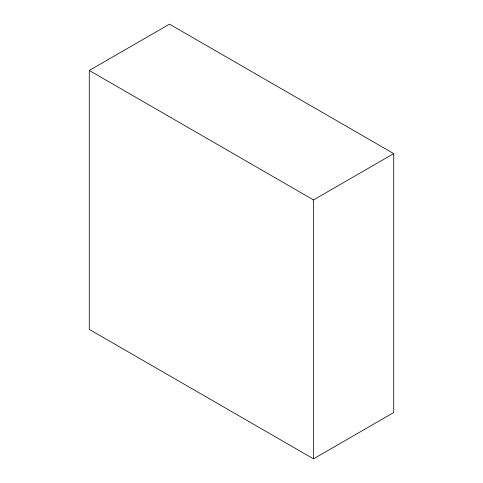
<?xml version="1.0" encoding="UTF-8"?>
<svg xmlns="http://www.w3.org/2000/svg" width="483" height="483" viewBox="0 0 483 483"><rect width="100%" height="100%" fill="white"/><g stroke="black" fill="none" stroke-linecap="round" stroke-linejoin="round"><path stroke-width="0.72" d="M89.277 70.464L169.491 24.15L393.723 153.612L393.723 412.536L313.509 458.85L89.277 329.388L89.277 70.464L313.509 199.926L393.723 153.612M313.509 199.926L313.509 458.85"/></g></svg>
